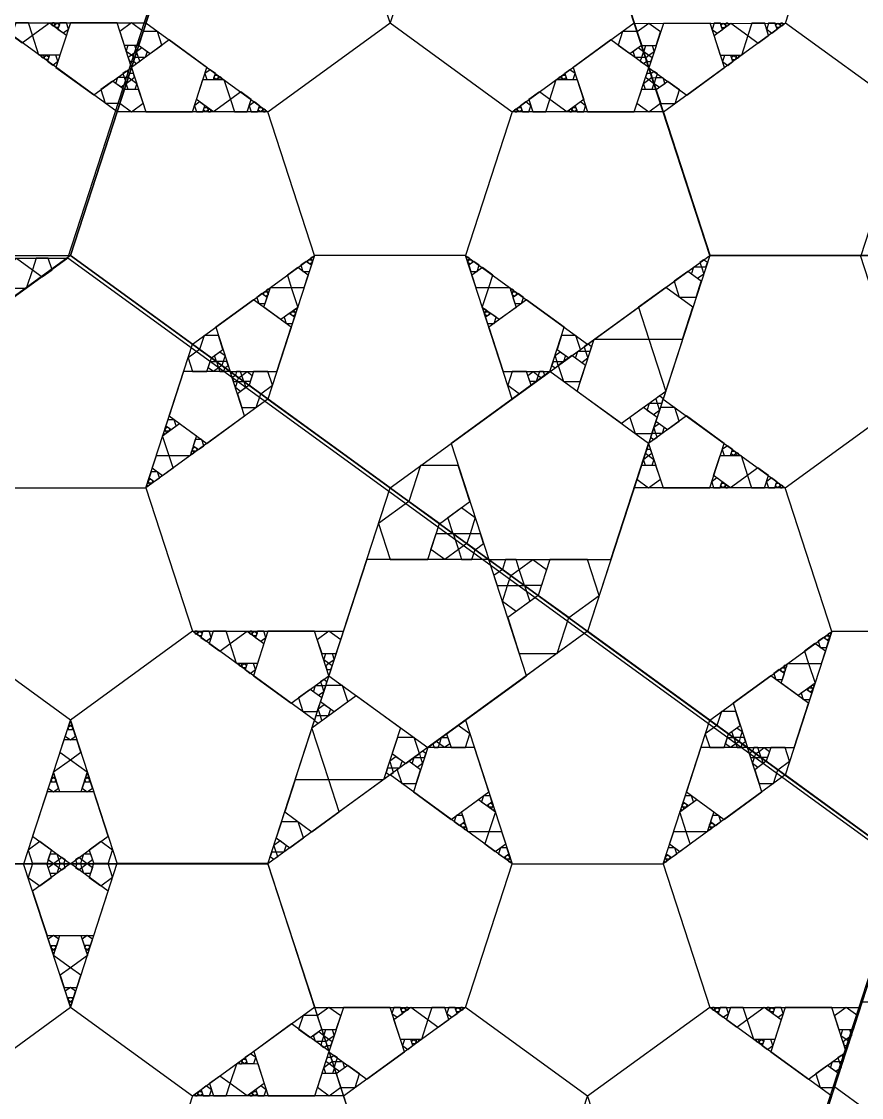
# Model space of a CAD drawing. Header units: inches. Extents: x -578 to 126, y -85 to 118.
# Drawn here: x -239.09 to -225.16, y -3.55 to 14.28 of the extents above; entities that cross this region are included whole.
import ezdxf

# ---------------------------------------------------------------- set-up
doc = ezdxf.new("R2010")
doc.units = ezdxf.units.IN
doc.header["$MEASUREMENT"] = 0
doc.layers.add('drawing', color=7, linetype='Continuous')

msp = doc.modelspace()

# ---------------------------------------------------------------- linework, layer by layer
for points in [[(-238.32, 10.356), (-233.02, 26.668), (-215.868, 26.668), (-210.568, 10.356), (-224.444, 0.275)], [(-219.102, 16.634), (-221.127, 10.404), (-227.678, 10.404), (-229.703, 16.635), (-224.402, 20.485)], [(-223.149, 16.634), (-222.373, 14.255), (-224.396, 12.782), (-226.422, 14.251), (-225.651, 16.632)], [(-230.954, 12.784), (-231.727, 10.404), (-234.23, 10.404), (-235.003, 12.784), (-232.978, 14.255)], [(-224.403, 8.024), (-222.378, 6.553), (-223.152, 4.173), (-225.654, 4.173), (-226.427, 6.553)], [(-238.279, 2.703), (-240.303, 4.174), (-239.53, 6.554), (-237.027, 6.554), (-236.254, 4.174)], [(-235.003, 0.323), (-232.979, -5.908), (-238.279, -9.758), (-243.579, -5.908), (-241.554, 0.323)], [(-231.727, -2.057), (-230.954, 0.323), (-228.452, 0.323), (-227.678, -2.057), (-229.703, -3.528)], [(-238.277, -2.056), (-236.251, -3.524), (-237.021, -5.905), (-239.524, -5.908), (-240.3, -3.529)]]:
    msp.add_lwpolyline(points, close=True)
at = {"layer": 'drawing'}
for points in [[(-233.02, 26.668), (-246.895, 36.749), (-260.771, 26.668), (-255.471, 10.356), (-238.32, 10.356)], [(-246.854, 36.798), (-260.73, 26.716), (-255.43, 10.404), (-238.279, 10.404), (-232.979, 26.716)], [(-215.826, 26.715), (-232.978, 26.716), (-238.278, 10.404), (-224.403, 0.322), (-210.527, 10.403)], [(-246.854, 16.635), (-244.83, 10.404), (-238.279, 10.404), (-236.254, 16.635), (-241.554, 20.486)], [(-246.854, 16.635), (-244.83, 10.404), (-238.279, 10.404), (-236.254, 16.635), (-241.554, 20.486)], [(-224.404, 20.484), (-229.7, 16.628), (-227.669, 10.399), (-221.118, 10.406), (-219.1, 16.639)], [(-239.53, 14.255), (-237.027, 14.255), (-236.254, 16.635), (-238.279, 18.106), (-240.303, 16.635)], [(-225.651, 16.632), (-227.677, 18.101), (-229.7, 16.628), (-228.924, 14.248), (-226.422, 14.251)], [(-229.703, 16.635), (-236.254, 16.635), (-238.278, 10.404), (-232.978, 6.553), (-227.678, 10.404)], [(-229.703, 16.635), (-236.254, 16.635), (-238.278, 10.404), (-232.978, 6.553), (-227.678, 10.404)], [(-232.978, 14.255), (-233.751, 16.635), (-236.254, 16.635), (-237.027, 14.255), (-235.003, 12.784)], [(-230.954, 12.784), (-228.929, 14.255), (-229.703, 16.635), (-232.205, 16.635), (-232.978, 14.255)], [(-241.554, 12.784), (-240.781, 10.404), (-238.279, 10.404), (-237.505, 12.784), (-239.53, 14.255)], [(-239.079, 13.927), (-238.906, 14.052), (-238.972, 14.255), (-239.185, 14.255), (-239.251, 14.052)], [(-238.799, 13.722), (-238.906, 14.052), (-238.625, 14.257), (-238.344, 14.052), (-238.452, 13.722)], [(-238.561, 14.21), (-238.537, 14.227), (-238.546, 14.255), (-238.576, 14.255), (-238.585, 14.227)], [(-238.523, 14.182), (-238.537, 14.227), (-238.499, 14.255), (-238.46, 14.227), (-238.475, 14.182)], [(-237.892, 13.065), (-237.266, 13.52), (-237.505, 14.255), (-238.279, 14.255), (-238.518, 13.52)], [(-237.892, 13.065), (-237.266, 13.52), (-237.505, 14.255), (-238.279, 14.255), (-238.518, 13.52)], [(-238.398, 14.091), (-238.312, 14.154), (-238.344, 14.255), (-238.451, 14.255), (-238.484, 14.154)], [(-237.073, 14.115), (-237.266, 14.255), (-237.46, 14.115), (-237.386, 13.887), (-237.147, 13.887)], [(-236.76, 13.887), (-236.834, 14.114), (-237.073, 14.114), (-237.147, 13.887), (-236.953, 13.747)], [(-228.884, 14.114), (-229.123, 14.114), (-229.196, 13.887), (-229.003, 13.747), (-228.81, 13.887)], [(-228.492, 14.108), (-228.686, 14.249), (-228.879, 14.108), (-228.805, 13.881), (-228.566, 13.881)], [(-228.447, 14.249), (-228.685, 13.513), (-228.059, 13.059), (-227.434, 13.515), (-227.673, 14.25)], [(-228.447, 14.249), (-228.685, 13.513), (-228.059, 13.059), (-227.434, 13.515), (-227.673, 14.25)], [(-226.422, 14.251), (-228.445, 12.778), (-227.669, 10.399), (-225.167, 10.402), (-224.396, 12.782)], [(-227.607, 14.25), (-227.64, 14.149), (-227.554, 14.086), (-227.468, 14.149), (-227.501, 14.25)], [(-227.327, 14.252), (-227.045, 14.048), (-227.152, 13.717), (-227.5, 13.717), (-227.607, 14.047)], [(-227.453, 14.25), (-227.415, 14.222), (-227.429, 14.177), (-227.477, 14.177), (-227.492, 14.222)], [(-227.405, 14.25), (-227.415, 14.222), (-227.391, 14.205), (-227.367, 14.222), (-227.376, 14.25)], [(-226.98, 14.251), (-227.045, 14.048), (-226.873, 13.923), (-226.701, 14.048), (-226.767, 14.251)], [(-226.701, 14.251), (-226.734, 14.15), (-226.647, 14.087), (-226.561, 14.15), (-226.594, 14.251)], [(-226.547, 14.251), (-226.508, 14.223), (-226.523, 14.178), (-226.57, 14.178), (-226.585, 14.223)], [(-226.499, 14.251), (-226.508, 14.223), (-226.484, 14.206), (-226.46, 14.223), (-226.47, 14.251)], [(-236.64, 13.974), (-237.266, 13.519), (-237.027, 12.784), (-236.254, 12.784), (-236.015, 13.519)], [(-236.64, 13.974), (-237.266, 13.519), (-237.027, 12.784), (-236.254, 12.784), (-236.015, 13.519)], [(-228.929, 12.784), (-228.69, 13.519), (-229.316, 13.974), (-229.942, 13.519), (-229.703, 12.784)], [(-228.929, 12.784), (-228.69, 13.519), (-229.316, 13.974), (-229.942, 13.519), (-229.703, 12.784)], [(-237.18, 13.785), (-237.266, 13.722), (-237.353, 13.785), (-237.32, 13.887), (-237.213, 13.887)], [(-237.04, 13.683), (-237.147, 13.683), (-237.18, 13.785), (-237.093, 13.849), (-237.007, 13.785)], [(-228.776, 13.785), (-228.809, 13.683), (-228.917, 13.683), (-228.95, 13.785), (-228.863, 13.848)], [(-228.598, 13.779), (-228.685, 13.716), (-228.772, 13.779), (-228.739, 13.881), (-228.631, 13.881)], [(-238.734, 13.677), (-238.711, 13.694), (-238.72, 13.722), (-238.749, 13.722), (-238.758, 13.694)], [(-238.696, 13.649), (-238.711, 13.694), (-238.672, 13.722), (-238.633, 13.694), (-238.648, 13.649)], [(-238.571, 13.558), (-238.485, 13.621), (-238.518, 13.722), (-238.624, 13.722), (-238.657, 13.621)], [(-237.213, 13.683), (-237.266, 13.722), (-237.32, 13.683), (-237.299, 13.621), (-237.233, 13.621)], [(-237.127, 13.621), (-237.147, 13.683), (-237.213, 13.683), (-237.233, 13.621), (-237.18, 13.582)], [(-228.744, 13.683), (-228.809, 13.683), (-228.83, 13.621), (-228.777, 13.582), (-228.723, 13.621)], [(-228.632, 13.677), (-228.685, 13.716), (-228.738, 13.677), (-228.718, 13.615), (-228.652, 13.615)], [(-227.434, 13.717), (-227.467, 13.616), (-227.38, 13.553), (-227.294, 13.616), (-227.327, 13.717)], [(-227.28, 13.718), (-227.241, 13.689), (-227.256, 13.644), (-227.303, 13.644), (-227.318, 13.689)], [(-227.232, 13.717), (-227.241, 13.689), (-227.217, 13.672), (-227.193, 13.69), (-227.202, 13.717)], [(-237.406, 13.418), (-237.385, 13.356), (-237.32, 13.356), (-237.299, 13.418), (-237.353, 13.457)], [(-237.319, 13.356), (-237.266, 13.317), (-237.213, 13.356), (-237.233, 13.418), (-237.299, 13.418)], [(-235.962, 13.481), (-236.048, 13.418), (-236.015, 13.317), (-235.908, 13.317), (-235.875, 13.418)], [(-235.837, 13.39), (-235.822, 13.345), (-235.861, 13.317), (-235.899, 13.345), (-235.885, 13.39)], [(-230.096, 13.316), (-230.135, 13.345), (-230.12, 13.39), (-230.072, 13.39), (-230.057, 13.345)], [(-229.942, 13.317), (-229.909, 13.418), (-229.995, 13.481), (-230.081, 13.418), (-230.048, 13.317)], [(-228.744, 13.355), (-228.69, 13.317), (-228.637, 13.355), (-228.657, 13.418), (-228.723, 13.418)], [(-228.631, 13.349), (-228.566, 13.35), (-228.545, 13.412), (-228.599, 13.451), (-228.652, 13.412)], [(-237.772, 13.152), (-237.699, 12.925), (-237.46, 12.925), (-237.386, 13.152), (-237.579, 13.292)], [(-237.493, 13.356), (-237.385, 13.356), (-237.352, 13.254), (-237.439, 13.191), (-237.526, 13.254)], [(-237.353, 13.254), (-237.266, 13.317), (-237.179, 13.254), (-237.212, 13.152), (-237.32, 13.152)], [(-235.733, 13.317), (-235.626, 12.987), (-235.907, 12.782), (-236.188, 12.987), (-236.081, 13.317)], [(-235.798, 13.362), (-235.822, 13.345), (-235.813, 13.317), (-235.784, 13.317), (-235.774, 13.345)], [(-230.049, 12.782), (-230.33, 12.986), (-230.223, 13.317), (-229.876, 13.317), (-229.768, 12.986)], [(-230.144, 13.317), (-230.135, 13.345), (-230.158, 13.362), (-230.182, 13.345), (-230.173, 13.317)], [(-228.777, 13.254), (-228.69, 13.317), (-228.604, 13.254), (-228.637, 13.152), (-228.744, 13.152)], [(-228.599, 13.247), (-228.566, 13.35), (-228.458, 13.35), (-228.425, 13.248), (-228.512, 13.184)], [(-228.491, 12.919), (-228.252, 12.919), (-228.178, 13.146), (-228.372, 13.286), (-228.565, 13.146)], [(-237.459, 12.925), (-237.266, 12.784), (-237.073, 12.925), (-237.147, 13.152), (-237.386, 13.152)], [(-235.454, 13.112), (-235.626, 12.987), (-235.56, 12.784), (-235.347, 12.784), (-235.281, 12.987)], [(-230.396, 12.784), (-230.33, 12.986), (-230.503, 13.112), (-230.675, 12.986), (-230.609, 12.784)], [(-228.884, 12.924), (-228.69, 12.784), (-228.497, 12.924), (-228.571, 13.152), (-228.81, 13.152)], [(-236.135, 12.948), (-236.221, 12.885), (-236.188, 12.784), (-236.082, 12.784), (-236.049, 12.885)], [(-236.01, 12.857), (-235.995, 12.812), (-236.034, 12.784), (-236.072, 12.812), (-236.058, 12.857)], [(-235.228, 12.948), (-235.314, 12.885), (-235.281, 12.784), (-235.175, 12.784), (-235.142, 12.885)], [(-235.103, 12.857), (-235.089, 12.812), (-235.127, 12.784), (-235.166, 12.812), (-235.151, 12.857)], [(-230.829, 12.784), (-230.868, 12.812), (-230.853, 12.857), (-230.805, 12.857), (-230.791, 12.812)], [(-230.675, 12.784), (-230.642, 12.885), (-230.728, 12.948), (-230.814, 12.885), (-230.782, 12.784)], [(-229.923, 12.784), (-229.961, 12.812), (-229.947, 12.857), (-229.899, 12.857), (-229.884, 12.812)], [(-229.768, 12.784), (-229.736, 12.885), (-229.822, 12.948), (-229.908, 12.885), (-229.875, 12.784)], [(-235.003, 12.784), (-237.505, 12.784), (-238.278, 10.404), (-236.254, 8.933), (-234.23, 10.404)], [(-235.971, 12.829), (-235.995, 12.812), (-235.986, 12.784), (-235.957, 12.784), (-235.948, 12.812)], [(-235.065, 12.829), (-235.089, 12.812), (-235.079, 12.784), (-235.05, 12.784), (-235.041, 12.812)], [(-231.727, 10.404), (-229.703, 8.933), (-227.678, 10.404), (-228.451, 12.784), (-230.954, 12.784)], [(-230.877, 12.784), (-230.868, 12.812), (-230.892, 12.829), (-230.915, 12.812), (-230.906, 12.784)], [(-229.97, 12.784), (-229.961, 12.812), (-229.985, 12.829), (-230.009, 12.812), (-230, 12.784)], [(-238.32, 10.356), (-252.195, 0.275), (-246.895, -16.037), (-229.744, -16.037), (-224.444, 0.275)], [(-238.279, 10.404), (-252.154, 0.323), (-246.854, -15.989), (-229.703, -15.989), (-224.403, 0.323)], [(-235.003, 0.323), (-232.979, 6.554), (-238.279, 10.404), (-243.579, 6.554), (-241.554, 0.323)], [(-235.003, 0.323), (-232.979, 6.554), (-238.279, 10.404), (-243.579, 6.554), (-241.554, 0.323)], [(-237.027, 6.554), (-236.254, 8.933), (-238.279, 10.404), (-240.303, 8.933), (-239.53, 6.554)], [(-239.173, 10.358), (-238.908, 10.165), (-239.009, 9.853), (-239.337, 9.853), (-239.438, 10.165)], [(-238.846, 10.356), (-238.908, 10.165), (-238.745, 10.047), (-238.583, 10.165), (-238.645, 10.356)], [(-234.23, 10.404), (-235.003, 8.024), (-232.978, 6.553), (-230.954, 8.024), (-231.727, 10.404)], [(-234.292, 10.359), (-234.283, 10.331), (-234.253, 10.331), (-234.244, 10.359), (-234.268, 10.376)], [(-231.703, 10.331), (-231.674, 10.331), (-231.665, 10.359), (-231.689, 10.376), (-231.712, 10.359)], [(-227.678, 10.404), (-229.703, 4.173), (-224.403, 0.322), (-219.103, 4.173), (-221.127, 10.404)], [(-227.678, 10.404), (-229.703, 4.173), (-224.403, 0.322), (-219.103, 4.173), (-221.127, 10.404)], [(-224.403, 8.024), (-225.176, 10.404), (-227.678, 10.404), (-228.452, 8.024), (-226.427, 6.553)], [(-234.681, 10.076), (-234.615, 9.874), (-234.402, 9.874), (-234.336, 10.076), (-234.508, 10.202)], [(-234.455, 10.24), (-234.422, 10.139), (-234.316, 10.139), (-234.283, 10.24), (-234.369, 10.303)], [(-234.33, 10.331), (-234.283, 10.331), (-234.268, 10.286), (-234.306, 10.257), (-234.345, 10.286)], [(-231.689, 10.286), (-231.674, 10.331), (-231.626, 10.331), (-231.611, 10.286), (-231.65, 10.257)], [(-231.641, 10.139), (-231.535, 10.139), (-231.502, 10.24), (-231.588, 10.303), (-231.674, 10.24)], [(-231.555, 9.874), (-231.342, 9.874), (-231.276, 10.076), (-231.448, 10.202), (-231.621, 10.076)], [(-227.942, 10.213), (-227.817, 10.213), (-227.778, 10.094), (-227.88, 10.02), (-227.981, 10.094)], [(-227.841, 10.286), (-227.817, 10.213), (-227.74, 10.213), (-227.717, 10.286), (-227.779, 10.331)], [(-228.269, 9.975), (-228.183, 9.71), (-227.904, 9.71), (-227.818, 9.975), (-228.043, 10.139)], [(-234.962, 9.874), (-234.615, 9.874), (-234.508, 9.543), (-234.788, 9.339), (-235.069, 9.544)], [(-235.025, 9.826), (-235.016, 9.798), (-234.987, 9.798), (-234.978, 9.826), (-235.001, 9.843)], [(-231.449, 9.543), (-231.342, 9.874), (-230.995, 9.874), (-230.887, 9.543), (-231.168, 9.339)], [(-230.97, 9.798), (-230.941, 9.798), (-230.932, 9.826), (-230.955, 9.843), (-230.979, 9.826)], [(-228.859, 9.546), (-228.687, 9.015), (-228.129, 9.015), (-227.957, 9.546), (-228.408, 9.874)], [(-235.867, 9.214), (-235.628, 8.479), (-234.855, 8.479), (-234.616, 9.214), (-235.242, 9.669)], [(-235.867, 9.214), (-235.628, 8.479), (-234.855, 8.479), (-234.616, 9.214), (-235.242, 9.669)], [(-235.188, 9.707), (-235.156, 9.606), (-235.049, 9.606), (-235.016, 9.707), (-235.102, 9.77)], [(-235.064, 9.798), (-235.016, 9.798), (-235.001, 9.753), (-235.04, 9.725), (-235.079, 9.753)], [(-231.102, 8.479), (-230.328, 8.479), (-230.089, 9.214), (-230.715, 9.669), (-231.341, 9.214)], [(-231.102, 8.479), (-230.328, 8.479), (-230.089, 9.214), (-230.715, 9.669), (-231.341, 9.214)], [(-230.955, 9.753), (-230.941, 9.798), (-230.893, 9.798), (-230.878, 9.753), (-230.917, 9.725)], [(-230.908, 9.606), (-230.801, 9.606), (-230.768, 9.707), (-230.854, 9.77), (-230.941, 9.707)], [(-234.611, 9.469), (-234.563, 9.469), (-234.548, 9.423), (-234.587, 9.395), (-234.625, 9.423)], [(-234.572, 9.497), (-234.563, 9.469), (-234.533, 9.469), (-234.524, 9.497), (-234.548, 9.514)], [(-231.423, 9.469), (-231.394, 9.469), (-231.385, 9.497), (-231.409, 9.514), (-231.432, 9.497)], [(-231.409, 9.423), (-231.394, 9.469), (-231.346, 9.469), (-231.331, 9.423), (-231.37, 9.395)], [(-234.735, 9.378), (-234.702, 9.277), (-234.596, 9.277), (-234.563, 9.378), (-234.649, 9.441)], [(-231.361, 9.277), (-231.254, 9.277), (-231.221, 9.378), (-231.308, 9.441), (-231.394, 9.378)], [(-235.822, 9.074), (-236.061, 9.074), (-236.135, 8.847), (-235.941, 8.706), (-235.748, 8.846)], [(-229.822, 8.846), (-229.896, 9.074), (-230.135, 9.074), (-230.209, 8.846), (-230.016, 8.706)], [(-229.596, 9.015), (-228.687, 9.015), (-228.406, 8.151), (-229.142, 7.616), (-229.877, 8.151)], [(-229.761, 8.891), (-229.737, 8.818), (-229.66, 8.818), (-229.637, 8.891), (-229.699, 8.936)], [(-236.135, 8.847), (-236.328, 8.706), (-236.254, 8.479), (-236.015, 8.479), (-235.941, 8.706)], [(-235.714, 8.745), (-235.747, 8.643), (-235.855, 8.643), (-235.888, 8.745), (-235.801, 8.808)], [(-230.102, 8.642), (-230.209, 8.642), (-230.242, 8.745), (-230.156, 8.808), (-230.069, 8.745)], [(-230.189, 8.58), (-230.103, 8.315), (-229.824, 8.315), (-229.738, 8.58), (-229.963, 8.744)], [(-229.863, 8.818), (-229.737, 8.818), (-229.699, 8.699), (-229.8, 8.625), (-229.901, 8.699)], [(-235.854, 8.644), (-235.821, 8.542), (-235.908, 8.478), (-235.995, 8.542), (-235.962, 8.644)], [(-235.768, 8.58), (-235.821, 8.542), (-235.801, 8.479), (-235.735, 8.479), (-235.715, 8.542)], [(-235.682, 8.643), (-235.747, 8.643), (-235.768, 8.58), (-235.715, 8.541), (-235.661, 8.58)], [(-230.189, 8.58), (-230.209, 8.642), (-230.275, 8.642), (-230.295, 8.58), (-230.242, 8.541)], [(-235.39, 7.744), (-235.629, 8.479), (-236.402, 8.479), (-236.641, 7.744), (-236.015, 7.289)], [(-235.39, 7.744), (-235.629, 8.479), (-236.402, 8.479), (-236.641, 7.744), (-236.015, 7.289)], [(-235.575, 8.315), (-235.51, 8.315), (-235.489, 8.378), (-235.542, 8.416), (-235.596, 8.378)], [(-235.489, 8.377), (-235.436, 8.416), (-235.456, 8.479), (-235.522, 8.479), (-235.542, 8.416)], [(-235.403, 8.314), (-235.436, 8.416), (-235.349, 8.479), (-235.262, 8.416), (-235.295, 8.314)], [(-235.122, 8.111), (-234.929, 8.251), (-235.003, 8.479), (-235.242, 8.479), (-235.316, 8.251)], [(-231.966, 7.289), (-231.341, 5.363), (-229.316, 5.363), (-228.691, 7.289), (-230.328, 8.479)], [(-231.966, 7.289), (-231.341, 5.363), (-229.316, 5.363), (-228.691, 7.289), (-230.328, 8.479)], [(-230.954, 8.479), (-231.028, 8.251), (-230.834, 8.111), (-230.641, 8.251), (-230.715, 8.479)], [(-230.608, 8.479), (-230.521, 8.416), (-230.554, 8.314), (-230.661, 8.314), (-230.695, 8.416)], [(-230.501, 8.479), (-230.521, 8.416), (-230.468, 8.377), (-230.414, 8.416), (-230.435, 8.479)], [(-235.543, 8.213), (-235.51, 8.315), (-235.402, 8.315), (-235.369, 8.213), (-235.456, 8.15)], [(-235.435, 7.884), (-235.196, 7.884), (-235.122, 8.111), (-235.316, 8.252), (-235.509, 8.111)], [(-236.254, 4.174), (-233.752, 4.174), (-232.979, 6.554), (-235.003, 8.024), (-237.027, 6.554)], [(-228.574, 8.029), (-228.551, 7.956), (-228.474, 7.956), (-228.45, 8.029), (-228.512, 8.074)], [(-229.002, 7.718), (-228.916, 7.453), (-228.637, 7.453), (-228.551, 7.718), (-228.777, 7.882)], [(-228.676, 7.956), (-228.551, 7.956), (-228.512, 7.836), (-228.613, 7.763), (-228.715, 7.836)], [(-228.184, 7.656), (-228.258, 7.884), (-228.497, 7.884), (-228.571, 7.656), (-228.378, 7.516)], [(-236.522, 7.58), (-236.555, 7.681), (-236.661, 7.681), (-236.694, 7.58), (-236.608, 7.517)], [(-228.065, 7.743), (-228.691, 7.289), (-228.452, 6.553), (-227.678, 6.553), (-227.439, 7.289)], [(-236.295, 7.084), (-236.642, 7.084), (-236.749, 7.414), (-236.468, 7.618), (-236.188, 7.414)], [(-236.685, 7.461), (-236.694, 7.489), (-236.724, 7.489), (-236.733, 7.461), (-236.709, 7.444)], [(-236.646, 7.489), (-236.694, 7.489), (-236.709, 7.534), (-236.67, 7.562), (-236.632, 7.534)], [(-228.464, 7.453), (-228.572, 7.453), (-228.605, 7.555), (-228.518, 7.618), (-228.431, 7.555)], [(-236.068, 7.25), (-236.101, 7.352), (-236.208, 7.352), (-236.241, 7.25), (-236.155, 7.188)], [(-228.551, 7.39), (-228.572, 7.453), (-228.637, 7.453), (-228.658, 7.39), (-228.604, 7.351)], [(-236.232, 7.132), (-236.241, 7.159), (-236.27, 7.159), (-236.279, 7.132), (-236.256, 7.114)], [(-236.193, 7.159), (-236.241, 7.159), (-236.256, 7.205), (-236.217, 7.233), (-236.178, 7.205)], [(-228.744, 7.125), (-228.691, 7.086), (-228.637, 7.125), (-228.658, 7.187), (-228.723, 7.187)], [(-227.386, 7.25), (-227.472, 7.187), (-227.439, 7.086), (-227.333, 7.086), (-227.3, 7.187)], [(-227.261, 7.159), (-227.246, 7.114), (-227.285, 7.086), (-227.324, 7.114), (-227.309, 7.159)], [(-236.576, 6.881), (-236.642, 7.084), (-236.855, 7.084), (-236.921, 6.881), (-236.749, 6.756)], [(-228.777, 7.023), (-228.691, 7.086), (-228.604, 7.023), (-228.637, 6.921), (-228.744, 6.921)], [(-227.158, 7.086), (-227.051, 6.756), (-227.332, 6.552), (-227.613, 6.756), (-227.505, 7.086)], [(-227.223, 7.131), (-227.246, 7.114), (-227.237, 7.086), (-227.208, 7.086), (-227.199, 7.114)], [(-236.802, 6.717), (-236.835, 6.819), (-236.941, 6.819), (-236.974, 6.717), (-236.888, 6.655)], [(-231.847, 6.921), (-232.472, 6.921), (-232.666, 6.326), (-232.16, 5.958), (-231.653, 6.326)], [(-228.884, 6.694), (-228.691, 6.553), (-228.497, 6.694), (-228.571, 6.921), (-228.81, 6.921)], [(-226.878, 6.881), (-227.051, 6.756), (-226.985, 6.553), (-226.772, 6.553), (-226.706, 6.756)], [(-236.965, 6.599), (-236.974, 6.627), (-237.004, 6.627), (-237.013, 6.599), (-236.989, 6.581)], [(-236.927, 6.627), (-236.974, 6.627), (-236.989, 6.672), (-236.95, 6.7), (-236.912, 6.672)], [(-227.559, 6.717), (-227.645, 6.654), (-227.613, 6.553), (-227.506, 6.553), (-227.473, 6.654)], [(-227.434, 6.627), (-227.42, 6.581), (-227.458, 6.553), (-227.497, 6.581), (-227.482, 6.627)], [(-227.396, 6.598), (-227.42, 6.581), (-227.411, 6.553), (-227.381, 6.553), (-227.372, 6.581)], [(-226.653, 6.717), (-226.739, 6.654), (-226.706, 6.553), (-226.599, 6.553), (-226.567, 6.654)], [(-226.528, 6.627), (-226.513, 6.581), (-226.552, 6.553), (-226.59, 6.581), (-226.576, 6.627)], [(-226.489, 6.598), (-226.513, 6.581), (-226.504, 6.553), (-226.475, 6.553), (-226.466, 6.581)], [(-226.427, 6.553), (-228.93, 6.553), (-229.703, 4.173), (-227.678, 2.702), (-225.654, 4.173)], [(-232.666, 6.326), (-233.172, 5.959), (-232.979, 5.364), (-232.353, 5.364), (-232.16, 5.959)], [(-231.566, 6.06), (-231.652, 5.792), (-231.933, 5.792), (-232.02, 6.06), (-231.793, 6.225)], [(-231.932, 5.795), (-231.845, 5.528), (-232.072, 5.362), (-232.3, 5.528), (-232.213, 5.795)], [(-231.48, 5.792), (-231.652, 5.792), (-231.706, 5.628), (-231.566, 5.527), (-231.427, 5.628)], [(-231.706, 5.629), (-231.845, 5.528), (-231.792, 5.364), (-231.62, 5.364), (-231.566, 5.528)], [(-230.715, 3.438), (-231.341, 5.364), (-233.365, 5.364), (-233.991, 3.438), (-232.353, 2.248)], [(-230.715, 3.438), (-231.341, 5.364), (-233.365, 5.364), (-233.991, 3.438), (-232.353, 2.248)], [(-230.976, 5.098), (-230.836, 5.199), (-230.89, 5.363), (-231.062, 5.363), (-231.115, 5.199)], [(-230.749, 4.932), (-230.836, 5.199), (-230.609, 5.365), (-230.382, 5.199), (-230.469, 4.932)], [(-230.016, 4.401), (-229.51, 4.768), (-229.703, 5.363), (-230.328, 5.363), (-230.522, 4.768)], [(-231.201, 4.935), (-231.029, 4.935), (-230.976, 5.099), (-231.115, 5.2), (-231.255, 5.099)], [(-231.116, 4.667), (-231.029, 4.935), (-230.748, 4.935), (-230.661, 4.667), (-230.889, 4.502)], [(-230.835, 3.806), (-230.209, 3.806), (-230.016, 4.401), (-230.522, 4.769), (-231.028, 4.401)], [(-240.303, 4.174), (-242.328, 2.703), (-241.554, 0.323), (-239.052, 0.323), (-238.279, 2.703)], [(-238.279, 2.703), (-237.505, 0.323), (-235.003, 0.323), (-234.23, 2.703), (-236.254, 4.174)], [(-236.192, 4.129), (-236.168, 4.146), (-236.177, 4.174), (-236.207, 4.174), (-236.216, 4.146)], [(-236.154, 4.1), (-236.168, 4.146), (-236.13, 4.174), (-236.091, 4.146), (-236.106, 4.1)], [(-236.029, 4.01), (-235.943, 4.072), (-235.975, 4.174), (-236.082, 4.174), (-236.115, 4.072)], [(-235.803, 3.846), (-235.631, 3.971), (-235.697, 4.174), (-235.91, 4.174), (-235.975, 3.971)], [(-235.523, 3.641), (-235.631, 3.971), (-235.35, 4.175), (-235.069, 3.971), (-235.176, 3.641)], [(-235.286, 4.129), (-235.262, 4.146), (-235.271, 4.174), (-235.3, 4.174), (-235.309, 4.146)], [(-235.247, 4.1), (-235.262, 4.146), (-235.223, 4.174), (-235.184, 4.146), (-235.199, 4.1)], [(-234.616, 2.984), (-233.991, 3.438), (-234.23, 4.174), (-235.003, 4.174), (-235.242, 3.438)], [(-235.122, 4.01), (-235.036, 4.072), (-235.069, 4.174), (-235.175, 4.174), (-235.208, 4.072)], [(-232.979, -5.908), (-226.427, -5.908), (-224.403, 0.323), (-229.703, 4.174), (-235.003, 0.323)], [(-232.979, -5.908), (-226.427, -5.908), (-224.403, 0.323), (-229.703, 4.174), (-235.003, 0.323)], [(-233.797, 4.033), (-233.991, 4.174), (-234.184, 4.033), (-234.11, 3.806), (-233.871, 3.806)], [(-228.452, 0.323), (-227.678, 2.703), (-229.703, 4.174), (-231.727, 2.703), (-230.954, 0.323)], [(-225.654, 4.173), (-226.427, 1.793), (-224.403, 0.322), (-222.378, 1.793), (-223.152, 4.173)], [(-225.716, 4.128), (-225.707, 4.1), (-225.678, 4.1), (-225.669, 4.128), (-225.692, 4.145)], [(-226.105, 3.846), (-226.039, 3.643), (-225.826, 3.643), (-225.76, 3.846), (-225.933, 3.971)], [(-225.88, 4.009), (-225.847, 3.908), (-225.74, 3.908), (-225.707, 4.009), (-225.793, 4.072)], [(-225.755, 4.1), (-225.707, 4.1), (-225.692, 4.055), (-225.731, 4.027), (-225.77, 4.055)], [(-233.904, 3.704), (-233.991, 3.641), (-234.078, 3.704), (-234.044, 3.806), (-233.937, 3.806)], [(-235.459, 3.596), (-235.435, 3.613), (-235.444, 3.641), (-235.473, 3.641), (-235.482, 3.613)], [(-235.42, 3.567), (-235.435, 3.613), (-235.396, 3.641), (-235.358, 3.613), (-235.372, 3.567)], [(-235.295, 3.477), (-235.209, 3.54), (-235.242, 3.641), (-235.348, 3.641), (-235.381, 3.54)], [(-233.938, 3.602), (-233.991, 3.641), (-234.044, 3.602), (-234.024, 3.54), (-233.958, 3.54)], [(-226.488, 3.567), (-226.44, 3.567), (-226.426, 3.522), (-226.464, 3.494), (-226.503, 3.522)], [(-226.387, 3.643), (-226.039, 3.643), (-225.932, 3.313), (-226.213, 3.109), (-226.494, 3.313)], [(-226.45, 3.595), (-226.44, 3.567), (-226.411, 3.567), (-226.402, 3.595), (-226.426, 3.613)], [(-227.292, 2.983), (-227.053, 2.248), (-226.28, 2.248), (-226.041, 2.983), (-226.666, 3.438)], [(-227.292, 2.983), (-227.053, 2.248), (-226.28, 2.248), (-226.041, 2.983), (-226.666, 3.438)], [(-226.613, 3.477), (-226.58, 3.375), (-226.474, 3.375), (-226.441, 3.477), (-226.527, 3.539)], [(-234.497, 3.071), (-234.423, 2.843), (-234.184, 2.843), (-234.11, 3.071), (-234.304, 3.211)], [(-234.217, 3.274), (-234.11, 3.274), (-234.077, 3.172), (-234.163, 3.109), (-234.25, 3.172)], [(-234.13, 3.337), (-234.11, 3.274), (-234.044, 3.274), (-234.024, 3.337), (-234.077, 3.376)], [(-233.679, 3.009), (-233.765, 3.274), (-234.044, 3.274), (-234.13, 3.009), (-233.905, 2.845)], [(-226.16, 3.147), (-226.127, 3.046), (-226.02, 3.046), (-225.987, 3.147), (-226.074, 3.21)], [(-226.035, 3.238), (-225.987, 3.238), (-225.972, 3.193), (-226.011, 3.164), (-226.05, 3.193)], [(-225.996, 3.266), (-225.987, 3.238), (-225.958, 3.238), (-225.949, 3.266), (-225.973, 3.283)], [(-233.085, 1.711), (-233.994, 1.711), (-234.275, 2.576), (-233.54, 3.11), (-232.804, 2.576)], [(-234.005, 2.771), (-234.131, 2.771), (-234.169, 2.89), (-234.068, 2.964), (-233.967, 2.89)], [(-234.107, 2.698), (-234.131, 2.771), (-234.207, 2.771), (-234.231, 2.698), (-234.169, 2.653)], [(-227.246, 2.843), (-227.485, 2.843), (-227.559, 2.616), (-227.366, 2.475), (-227.172, 2.616)], [(-238.365, 2.438), (-238.279, 2.375), (-238.192, 2.438), (-238.225, 2.539), (-238.332, 2.539)], [(-238.317, 2.584), (-238.279, 2.613), (-238.24, 2.584), (-238.255, 2.539), (-238.303, 2.539)], [(-238.302, 2.63), (-238.279, 2.613), (-238.255, 2.63), (-238.264, 2.658), (-238.293, 2.658)], [(-231.727, 2.248), (-231.654, 2.476), (-231.847, 2.616), (-232.04, 2.476), (-231.966, 2.248)], [(-227.559, 2.616), (-227.752, 2.476), (-227.678, 2.248), (-227.44, 2.248), (-227.366, 2.476)], [(-227.139, 2.514), (-227.172, 2.412), (-227.279, 2.412), (-227.312, 2.514), (-227.226, 2.577)], [(-238.451, 2.173), (-238.279, 2.047), (-238.106, 2.173), (-238.172, 2.375), (-238.385, 2.375)], [(-232.492, 2.147), (-232.579, 2.412), (-232.857, 2.412), (-232.944, 2.147), (-232.718, 1.983)], [(-232.181, 2.248), (-232.16, 2.311), (-232.214, 2.35), (-232.267, 2.311), (-232.246, 2.248)], [(-232.073, 2.248), (-232.16, 2.311), (-232.127, 2.413), (-232.02, 2.413), (-231.987, 2.311)], [(-227.279, 2.413), (-227.246, 2.311), (-227.332, 2.248), (-227.419, 2.311), (-227.386, 2.413)], [(-227.192, 2.35), (-227.246, 2.311), (-227.225, 2.248), (-227.159, 2.248), (-227.139, 2.311)], [(-227.106, 2.412), (-227.172, 2.412), (-227.192, 2.349), (-227.139, 2.31), (-227.086, 2.349)], [(-231.58, 2.248), (-232.353, 2.248), (-232.592, 1.513), (-231.966, 1.058), (-231.341, 1.513)], [(-231.58, 2.248), (-232.353, 2.248), (-232.592, 1.513), (-231.966, 1.058), (-231.341, 1.513)], [(-232.492, 2.147), (-232.472, 2.084), (-232.406, 2.084), (-232.386, 2.147), (-232.439, 2.186)], [(-226.814, 1.513), (-227.053, 2.248), (-227.826, 2.248), (-228.065, 1.513), (-227.44, 1.058)], [(-226.814, 1.513), (-227.053, 2.248), (-227.826, 2.248), (-228.065, 1.513), (-227.44, 1.058)], [(-227, 2.084), (-226.934, 2.084), (-226.913, 2.147), (-226.967, 2.186), (-227.02, 2.147)], [(-226.914, 2.147), (-226.86, 2.185), (-226.881, 2.248), (-226.946, 2.248), (-226.967, 2.185)], [(-226.827, 2.083), (-226.86, 2.185), (-226.773, 2.248), (-226.687, 2.185), (-226.72, 2.083)], [(-226.547, 1.88), (-226.353, 2.021), (-226.427, 2.248), (-226.666, 2.248), (-226.74, 2.021)], [(-238.56, 1.843), (-238.279, 2.047), (-237.998, 1.843), (-238.105, 1.513), (-238.452, 1.513)], [(-232.819, 1.909), (-232.944, 1.909), (-232.983, 2.028), (-232.881, 2.102), (-232.78, 2.028)], [(-232.859, 1.881), (-232.785, 1.653), (-232.546, 1.653), (-232.472, 1.881), (-232.666, 2.021)], [(-232.579, 2.084), (-232.472, 2.084), (-232.439, 1.982), (-232.526, 1.919), (-232.613, 1.982)], [(-226.967, 1.982), (-226.934, 2.084), (-226.827, 2.084), (-226.793, 1.982), (-226.88, 1.919)], [(-226.86, 1.653), (-226.621, 1.653), (-226.547, 1.881), (-226.74, 2.021), (-226.933, 1.881)], [(-238.582, 1.768), (-238.559, 1.75), (-238.535, 1.768), (-238.544, 1.796), (-238.573, 1.796)], [(-238.022, 1.768), (-237.998, 1.75), (-237.975, 1.768), (-237.984, 1.796), (-238.013, 1.796)], [(-230.954, 0.323), (-232.979, 1.794), (-235.003, 0.323), (-234.23, -2.057), (-231.727, -2.057)], [(-232.92, 1.836), (-232.944, 1.909), (-233.021, 1.909), (-233.045, 1.836), (-232.982, 1.791)], [(-227.678, -2.057), (-225.176, -2.057), (-224.403, 0.323), (-226.427, 1.794), (-228.452, 0.323)], [(-238.645, 1.575), (-238.559, 1.513), (-238.473, 1.575), (-238.506, 1.677), (-238.612, 1.677)], [(-238.597, 1.722), (-238.559, 1.75), (-238.52, 1.722), (-238.535, 1.677), (-238.583, 1.677)], [(-238.085, 1.575), (-237.998, 1.513), (-237.912, 1.575), (-237.945, 1.677), (-238.052, 1.677)], [(-238.037, 1.722), (-237.998, 1.75), (-237.96, 1.722), (-237.975, 1.677), (-238.022, 1.677)], [(-233.822, 1.181), (-233.994, 1.711), (-234.552, 1.711), (-234.724, 1.181), (-234.273, 0.853)], [(-238.904, 0.777), (-238.279, 0.323), (-237.653, 0.777), (-237.892, 1.513), (-238.665, 1.513)], [(-238.904, 0.777), (-238.279, 0.323), (-237.653, 0.777), (-237.892, 1.513), (-238.665, 1.513)], [(-231.32, 1.45), (-231.427, 1.45), (-231.46, 1.349), (-231.374, 1.286), (-231.288, 1.349)], [(-227.946, 1.349), (-227.979, 1.45), (-228.085, 1.45), (-228.118, 1.349), (-228.032, 1.286)], [(-231.232, 1.184), (-231.339, 0.853), (-231.687, 0.853), (-231.794, 1.184), (-231.513, 1.388)], [(-231.273, 1.304), (-231.287, 1.258), (-231.335, 1.258), (-231.35, 1.304), (-231.311, 1.332)], [(-231.258, 1.258), (-231.287, 1.258), (-231.296, 1.23), (-231.273, 1.213), (-231.249, 1.23)], [(-227.719, 0.853), (-228.066, 0.853), (-228.174, 1.184), (-227.893, 1.388), (-227.612, 1.184)], [(-228.109, 1.23), (-228.119, 1.258), (-228.148, 1.258), (-228.157, 1.23), (-228.133, 1.213)], [(-228.071, 1.258), (-228.119, 1.258), (-228.133, 1.304), (-228.095, 1.332), (-228.056, 1.304)], [(-231.774, 1.121), (-231.88, 1.121), (-231.913, 1.02), (-231.827, 0.957), (-231.741, 1.02)], [(-227.493, 1.02), (-227.526, 1.121), (-227.632, 1.121), (-227.665, 1.02), (-227.579, 0.957)], [(-234.413, 0.752), (-234.499, 1.017), (-234.777, 1.017), (-234.864, 0.752), (-234.638, 0.588)], [(-231.726, 0.974), (-231.741, 0.929), (-231.788, 0.929), (-231.803, 0.974), (-231.765, 1.002)], [(-231.711, 0.929), (-231.741, 0.929), (-231.75, 0.901), (-231.726, 0.884), (-231.702, 0.901)], [(-227.656, 0.901), (-227.665, 0.929), (-227.695, 0.929), (-227.704, 0.901), (-227.68, 0.884)], [(-227.617, 0.929), (-227.665, 0.929), (-227.68, 0.974), (-227.641, 1.002), (-227.603, 0.974)], [(-231.126, 0.853), (-231.339, 0.853), (-231.405, 0.651), (-231.233, 0.525), (-231.061, 0.651)], [(-228.001, 0.651), (-228.066, 0.853), (-228.28, 0.853), (-228.345, 0.651), (-228.173, 0.525)], [(-238.785, 0.691), (-238.978, 0.55), (-238.904, 0.323), (-238.665, 0.323), (-238.591, 0.55)], [(-237.653, 0.323), (-237.579, 0.55), (-237.773, 0.691), (-237.966, 0.55), (-237.892, 0.323)], [(-234.739, 0.514), (-234.864, 0.514), (-234.903, 0.633), (-234.802, 0.707), (-234.7, 0.633)], [(-231.04, 0.588), (-231.147, 0.588), (-231.18, 0.487), (-231.093, 0.424), (-231.007, 0.487)], [(-228.226, 0.487), (-228.259, 0.588), (-228.366, 0.588), (-228.399, 0.487), (-228.312, 0.424)], [(-238.504, 0.488), (-238.471, 0.386), (-238.558, 0.322), (-238.645, 0.386), (-238.612, 0.488)], [(-238.418, 0.424), (-238.471, 0.386), (-238.451, 0.323), (-238.385, 0.323), (-238.365, 0.386)], [(-238.106, 0.323), (-238.086, 0.386), (-238.139, 0.424), (-238.192, 0.386), (-238.172, 0.323)], [(-237.999, 0.322), (-238.086, 0.386), (-238.053, 0.488), (-237.945, 0.488), (-237.912, 0.386)], [(-234.84, 0.441), (-234.864, 0.514), (-234.941, 0.514), (-234.965, 0.441), (-234.903, 0.396)], [(-230.992, 0.441), (-231.007, 0.396), (-231.055, 0.396), (-231.07, 0.441), (-231.031, 0.47)], [(-230.978, 0.396), (-231.007, 0.396), (-231.016, 0.368), (-230.993, 0.351), (-230.969, 0.368)], [(-228.39, 0.368), (-228.399, 0.396), (-228.428, 0.396), (-228.437, 0.368), (-228.413, 0.351)], [(-228.351, 0.396), (-228.399, 0.396), (-228.413, 0.441), (-228.375, 0.47), (-228.336, 0.441)], [(-241.555, 0.321), (-243.573, -5.912), (-238.269, -9.757), (-232.973, -5.901), (-235.004, 0.328)], [(-238.277, -2.056), (-239.053, 0.323), (-241.555, 0.321), (-242.326, -2.06), (-240.3, -3.529)], [(-238.905, 0.324), (-238.978, 0.096), (-238.785, -0.044), (-238.592, 0.097), (-238.666, 0.324)], [(-237.653, -0.13), (-238.279, 0.324), (-238.904, -0.131), (-238.665, -0.866), (-237.891, -0.865)], [(-237.653, -0.13), (-238.279, 0.324), (-238.904, -0.131), (-238.665, -0.866), (-237.891, -0.865)], [(-238.559, 0.324), (-238.472, 0.262), (-238.505, 0.159), (-238.612, 0.159), (-238.646, 0.261)], [(-238.452, 0.324), (-238.472, 0.262), (-238.419, 0.223), (-238.365, 0.262), (-238.386, 0.324)], [(-236.251, -3.524), (-234.228, -2.051), (-235.004, 0.328), (-237.506, 0.325), (-238.277, -2.056)], [(-238.14, 0.223), (-238.087, 0.262), (-238.107, 0.325), (-238.173, 0.324), (-238.193, 0.262)], [(-238.053, 0.16), (-238.087, 0.262), (-238, 0.325), (-237.913, 0.262), (-237.946, 0.16)], [(-237.773, -0.043), (-237.58, 0.098), (-237.654, 0.325), (-237.893, 0.325), (-237.966, 0.097)], [(-238.472, -0.928), (-238.558, -0.866), (-238.644, -0.929), (-238.611, -1.03), (-238.505, -1.03)], [(-237.997, -1.196), (-238.277, -1.4), (-238.559, -1.196), (-238.452, -0.866), (-238.104, -0.865)], [(-237.912, -0.928), (-237.998, -0.865), (-238.084, -0.928), (-238.051, -1.029), (-237.944, -1.029)], [(-238.519, -1.075), (-238.558, -1.103), (-238.597, -1.075), (-238.582, -1.03), (-238.534, -1.03)], [(-237.959, -1.075), (-237.998, -1.103), (-238.036, -1.075), (-238.022, -1.029), (-237.974, -1.029)], [(-238.534, -1.121), (-238.558, -1.103), (-238.582, -1.121), (-238.573, -1.149), (-238.543, -1.149)], [(-237.974, -1.12), (-237.998, -1.103), (-238.021, -1.12), (-238.012, -1.148), (-237.983, -1.148)], [(-238.105, -1.525), (-238.277, -1.4), (-238.45, -1.525), (-238.384, -1.728), (-238.171, -1.728)], [(-238.191, -1.79), (-238.277, -1.728), (-238.363, -1.791), (-238.33, -1.892), (-238.224, -1.892)], [(-238.238, -1.937), (-238.277, -1.965), (-238.316, -1.937), (-238.301, -1.892), (-238.253, -1.892)], [(-238.253, -1.983), (-238.277, -1.965), (-238.301, -1.983), (-238.291, -2.01), (-238.262, -2.01)], [(-233.797, -2.197), (-233.991, -2.057), (-234.184, -2.197), (-234.11, -2.425), (-233.871, -2.425)], [(-233.752, -2.057), (-233.991, -2.792), (-233.365, -3.247), (-232.74, -2.792), (-232.979, -2.057)], [(-233.752, -2.057), (-233.991, -2.792), (-233.365, -3.247), (-232.74, -2.792), (-232.979, -2.057)], [(-231.727, -2.057), (-233.752, -3.528), (-232.979, -5.908), (-230.476, -5.908), (-229.703, -3.528)], [(-232.913, -2.057), (-232.946, -2.158), (-232.859, -2.221), (-232.773, -2.158), (-232.806, -2.057)], [(-232.632, -2.055), (-232.351, -2.259), (-232.458, -2.59), (-232.805, -2.59), (-232.913, -2.259)], [(-232.758, -2.057), (-232.72, -2.085), (-232.735, -2.13), (-232.782, -2.13), (-232.797, -2.085)], [(-232.711, -2.057), (-232.72, -2.085), (-232.696, -2.102), (-232.672, -2.085), (-232.681, -2.057)], [(-232.285, -2.057), (-232.351, -2.26), (-232.178, -2.385), (-232.006, -2.26), (-232.072, -2.057)], [(-232.006, -2.057), (-232.039, -2.158), (-231.953, -2.221), (-231.867, -2.158), (-231.9, -2.057)], [(-231.852, -2.057), (-231.813, -2.085), (-231.828, -2.13), (-231.876, -2.13), (-231.891, -2.085)], [(-231.804, -2.057), (-231.813, -2.085), (-231.789, -2.102), (-231.766, -2.085), (-231.775, -2.057)], [(-229.703, -3.528), (-228.93, -5.908), (-226.427, -5.908), (-225.654, -3.528), (-227.678, -2.057)], [(-227.616, -2.102), (-227.593, -2.085), (-227.602, -2.057), (-227.631, -2.057), (-227.64, -2.085)], [(-227.578, -2.13), (-227.593, -2.085), (-227.554, -2.057), (-227.515, -2.085), (-227.53, -2.13)], [(-227.453, -2.221), (-227.367, -2.158), (-227.4, -2.057), (-227.506, -2.057), (-227.539, -2.158)], [(-227.227, -2.385), (-227.055, -2.259), (-227.121, -2.057), (-227.334, -2.057), (-227.4, -2.259)], [(-226.948, -2.59), (-227.055, -2.259), (-226.774, -2.055), (-226.493, -2.259), (-226.6, -2.59)], [(-226.71, -2.102), (-226.686, -2.085), (-226.695, -2.057), (-226.724, -2.057), (-226.734, -2.085)], [(-226.671, -2.13), (-226.686, -2.085), (-226.647, -2.057), (-226.609, -2.085), (-226.623, -2.13)], [(-226.041, -3.247), (-225.415, -2.792), (-225.654, -2.057), (-226.427, -2.057), (-226.666, -2.792)], [(-226.041, -3.247), (-225.415, -2.792), (-225.654, -2.057), (-226.427, -2.057), (-226.666, -2.792)], [(-226.546, -2.221), (-226.46, -2.158), (-226.493, -2.057), (-226.6, -2.057), (-226.633, -2.158)], [(-225.625, -3.36), (-224.444, -4.218), (-223.262, -3.36), (-223.714, -1.971), (-225.174, -1.971)], [(-225.222, -2.197), (-225.415, -2.057), (-225.608, -2.197), (-225.535, -2.425), (-225.296, -2.425)], [(-234.182, -2.192), (-234.421, -2.192), (-234.495, -2.419), (-234.301, -2.559), (-234.108, -2.419)], [(-234.226, -3.522), (-233.988, -2.786), (-234.614, -2.333), (-235.239, -2.788), (-235, -3.523)], [(-234.226, -3.522), (-233.988, -2.786), (-234.614, -2.333), (-235.239, -2.788), (-235, -3.523)], [(-234.074, -2.521), (-234.107, -2.623), (-234.215, -2.623), (-234.248, -2.521), (-234.161, -2.458)], [(-233.904, -2.527), (-233.991, -2.59), (-234.078, -2.527), (-234.044, -2.425), (-233.937, -2.425)], [(-225.328, -2.527), (-225.415, -2.59), (-225.502, -2.527), (-225.469, -2.425), (-225.361, -2.425)], [(-234.042, -2.623), (-234.107, -2.623), (-234.128, -2.685), (-234.074, -2.724), (-234.021, -2.685)], [(-233.938, -2.628), (-233.991, -2.59), (-234.044, -2.628), (-234.024, -2.691), (-233.958, -2.691)], [(-232.74, -2.59), (-232.773, -2.691), (-232.686, -2.754), (-232.6, -2.691), (-232.633, -2.59)], [(-232.585, -2.59), (-232.547, -2.618), (-232.561, -2.663), (-232.609, -2.663), (-232.624, -2.618)], [(-232.538, -2.59), (-232.547, -2.618), (-232.523, -2.635), (-232.499, -2.618), (-232.508, -2.59)], [(-226.883, -2.635), (-226.859, -2.618), (-226.868, -2.59), (-226.898, -2.59), (-226.907, -2.618)], [(-226.844, -2.663), (-226.859, -2.618), (-226.821, -2.59), (-226.782, -2.618), (-226.797, -2.663)], [(-226.72, -2.754), (-226.633, -2.691), (-226.666, -2.59), (-226.773, -2.59), (-226.806, -2.691)], [(-225.362, -2.628), (-225.415, -2.59), (-225.468, -2.628), (-225.448, -2.691), (-225.382, -2.691)], [(-235.239, -2.99), (-235.206, -2.889), (-235.293, -2.826), (-235.379, -2.889), (-235.346, -2.99)], [(-235.346, -3.525), (-235.628, -3.321), (-235.521, -2.991), (-235.173, -2.99), (-235.066, -3.32)], [(-235.441, -2.991), (-235.432, -2.963), (-235.456, -2.945), (-235.48, -2.963), (-235.47, -2.991)], [(-235.393, -2.991), (-235.432, -2.963), (-235.417, -2.917), (-235.37, -2.917), (-235.355, -2.963)], [(-234.075, -3.052), (-233.988, -2.989), (-233.901, -3.052), (-233.934, -3.154), (-234.041, -3.154)], [(-234.041, -2.95), (-233.988, -2.989), (-233.935, -2.95), (-233.955, -2.888), (-234.021, -2.888)], [(-233.938, -2.956), (-233.872, -2.956), (-233.851, -2.894), (-233.905, -2.855), (-233.958, -2.894)], [(-233.905, -3.058), (-233.872, -2.956), (-233.764, -2.956), (-233.731, -3.058), (-233.818, -3.121)], [(-233.797, -3.387), (-233.559, -3.387), (-233.485, -3.16), (-233.678, -3.02), (-233.871, -3.16)], [(-225.921, -3.16), (-225.847, -3.387), (-225.608, -3.387), (-225.535, -3.16), (-225.728, -3.02)], [(-225.641, -2.956), (-225.534, -2.956), (-225.501, -3.058), (-225.588, -3.121), (-225.675, -3.058)], [(-225.554, -2.894), (-225.534, -2.956), (-225.468, -2.956), (-225.448, -2.894), (-225.501, -2.855)], [(-235.693, -3.524), (-235.628, -3.321), (-235.8, -3.196), (-235.972, -3.321), (-235.906, -3.524)], [(-234.181, -3.382), (-233.987, -3.522), (-233.794, -3.381), (-233.868, -3.154), (-234.107, -3.154)], [(-235.972, -3.524), (-235.939, -3.423), (-236.025, -3.36), (-236.111, -3.423), (-236.078, -3.524)], [(-235.065, -3.523), (-235.033, -3.422), (-235.119, -3.359), (-235.205, -3.422), (-235.172, -3.523)], [(-237.021, -5.905), (-234.995, -7.374), (-232.973, -5.901), (-233.748, -3.522), (-236.251, -3.524)], [(-236.174, -3.524), (-236.165, -3.496), (-236.189, -3.479), (-236.212, -3.496), (-236.203, -3.524)], [(-236.126, -3.524), (-236.165, -3.496), (-236.15, -3.451), (-236.102, -3.451), (-236.088, -3.496)], [(-235.267, -3.523), (-235.258, -3.495), (-235.282, -3.478), (-235.306, -3.495), (-235.297, -3.523)], [(-235.22, -3.523), (-235.258, -3.495), (-235.244, -3.45), (-235.196, -3.45), (-235.181, -3.495)]]:
    msp.add_lwpolyline(points, close=True, dxfattribs=at)

doc.saveas('drawing.dxf')
